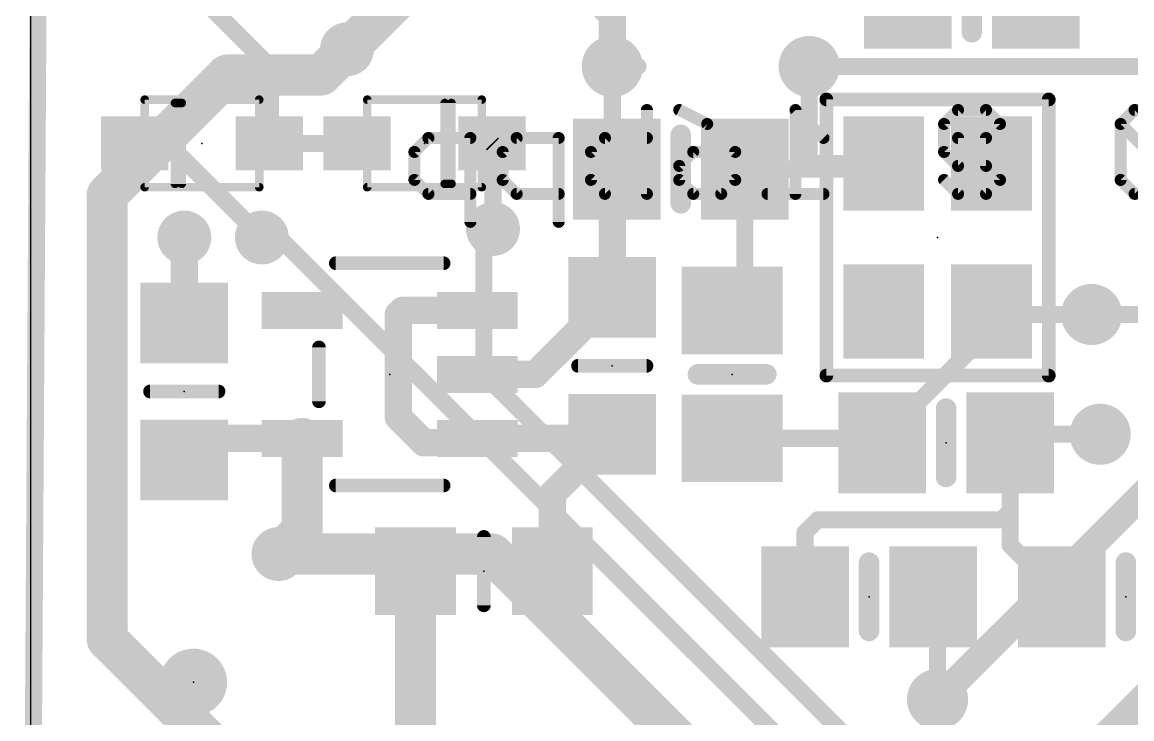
# Model space of a CAD drawing. Extents: x -0.1 to 49.3, y -0.1 to 40.8.
# Drawn here: x -0.13 to 16.34, y 6.57 to 16.91 of the extents above; entities that cross this region are included whole.
import ezdxf

# ---------------------------------------------------------------- set-up
doc = ezdxf.new("R2010")
doc.units = 0
for name, color, linetype in [('1', 12, 'CONTINUOUS'), ('16', 132, 'CONTINUOUS'), ('18', 110, 'CONTINUOUS'), ('20', 53, 'CONTINUOUS'), ('21', 40, 'CONTINUOUS'), ('22', 6, 'CONTINUOUS'), ('23', 53, 'CONTINUOUS')]:
    doc.layers.add(name, color=color, linetype=linetype)

# ---------------------------------------------------------------- blocks, each defined once
blk = doc.blocks.new('RECT')
blk.add_solid([(-0.5, -0.5), (0.5, -0.5), (-0.5, 0.5), (0.5, 0.5)])
blk = doc.blocks.new('PIE')
at = {"const_width": 0.5}
blk.add_lwpolyline([(0, -0.25, 1), (0, 0.25, 1), (0, -0.25)], format="xyb", dxfattribs=at)
blk = doc.blocks.new('ROUNDV')
at = {"const_width": 0.5}
blk.add_lwpolyline([(0, -0.25, 1), (0, 0.25, 1), (0, -0.25)], format="xyb", dxfattribs=at)

msp = doc.modelspace()

# ---------------------------------------------------------------- linework, layer by layer
at = {"layer": '1'}
for points, const_width in [([(1.77, 18.034), (3.556, 16.248)], 0.254), ([(7.612, 18.034), (8.628, 17.018)], 0.4064), ([(5.588, 17.399), (4.699, 16.51)], 0.6096), ([(8.628, 17.018), (8.628, 16.256)], 0.4064), ([(4.699, 16.51), (4.691, 16.51)], 0.6096), ([(3.556, 16.248), (3.556, 15.113)], 0.254), ([(8.628, 14.798), (8.628, 16.256)], 0.254), ([(11.549, 14.816), (11.549, 16.256)], 0.254), ([(1.54, 15.113), (2.032, 15.113)], 0.254), ([(2.032, 15.113), (3.429, 13.716)], 0.254), ([(3.556, 15.113), (3.54, 15.113)], 0.254), ([(3.556, 15.113), (4.842, 15.113)], 0.254), ([(6.858, 15.097), (6.842, 15.113)], 0.254), ([(6.858, 13.843), (6.858, 15.097)], 0.254), ([(8.628, 14.666), (8.694, 14.732)], 0.4064), ([(8.628, 12.827), (8.628, 14.666)], 0.4064), ([(8.694, 14.732), (8.628, 14.798)], 0.254), ([(10.594, 12.822), (10.594, 14.732)], 0.254), ([(12.57, 14.732), (10.594, 14.732)], 0.254), ([(12.654, 14.816), (11.549, 14.816)], 0.254), ([(12.654, 14.816), (12.57, 14.732)], 0.254), ([(2.278, 12.446), (2.278, 13.716)], 0.4064), ([(7.485, 11.684), (8.628, 12.827)], 0.4064), ([(10.406, 12.634), (10.594, 12.822)], 0.254), ([(5.514, 12.634), (5.453, 12.573)], 0.4064), ([(5.453, 12.573), (5.453, 11.049)], 0.4064), ([(6.6261, 12.634), (5.514, 12.634)], 0.4064), ([(14.254, 12.616), (14.254, 12.357)], 0.254), ([(14.254, 12.357), (14.47, 12.573)], 0.254), ([(14.47, 12.573), (15.74, 12.573)], 0.254), ([(14.254, 12.357), (13.073, 11.176)], 0.254), ([(6.6261, 11.684), (7.485, 11.684)], 0.4064), ([(5.453, 11.049), (5.834, 10.668)], 0.4064), ([(13.073, 11.11), (12.631, 10.668)], 0.254), ([(13.073, 11.176), (13.073, 11.11)], 0.254), ([(4.0259, 10.734), (4.0259, 9.3679)], 0.6096), ([(2.471, 10.734), (2.278, 10.541)], 0.4064), ([(2.471, 10.734), (4.0259, 10.734)], 0.4064), ([(5.834, 10.668), (6.5601, 10.668)], 0.4064), ([(6.5601, 10.668), (6.6261, 10.734)], 0.4064), ([(6.6261, 10.734), (8.567, 10.734)], 0.4064), ([(7.739, 9.906), (8.628, 10.795)], 0.4064), ([(8.567, 10.734), (8.628, 10.795)], 0.4064), ([(14.658, 10.795), (14.531, 10.668)], 0.254), ([(15.867, 10.795), (14.658, 10.795)], 0.254), ([(2.278, 10.541), (2.278, 10.414)], 0.4064), ([(10.406, 10.734), (12.565, 10.734)], 0.254), ([(12.565, 10.734), (12.631, 10.668)], 0.254), ([(14.531, 9.652), (14.531, 10.668)], 0.254), ([(7.739, 8.763), (7.739, 9.906)], 0.4064), ([(14.404, 9.525), (14.531, 9.652)], 0.254), ([(14.531, 9.149), (14.531, 9.652)], 0.254), ([(4.0259, 9.3679), (3.675, 9.017)], 0.6096), ([(11.488, 9.337), (11.676, 9.525)], 0.254), ([(11.676, 9.525), (14.404, 9.525)], 0.254), ([(11.488, 8.382), (11.488, 9.337)], 0.254), ([(15.298, 8.382), (14.531, 9.149)], 0.254), ([(5.707, 8.763), (5.707, 6.096)], 0.6096), ([(13.388, 8.382), (13.454, 8.316)], 0.254), ([(13.454, 8.316), (13.454, 6.858)], 0.254), ([(17.198, 7.427), (14.851, 5.08)], 0.6096)]:
    msp.add_lwpolyline(points, dxfattribs=dict(at, const_width=const_width))
for points, const_width in [([(8.5562, 16.9462, 1), (8.6998, 17.0898)], 0.2032), ([(4.691, 16.6624, 1), (4.691, 16.3576)], 0.3048), ([(4.699, 16.3576, 1), (4.699, 16.6624)], 0.3048), ([(4.5912, 16.6178, 1), (4.8068, 16.4022)], 0.3048), ([(3.6195, 16.248, 1), (3.4925, 16.248)], 0.127), ([(3.5111, 16.2031, 1), (3.6009, 16.2929)], 0.127), ([(8.5264, 16.256, 1), (8.7296, 16.256)], 0.2032), ([(8.6915, 16.256, 1), (8.5645, 16.256)], 0.127), ([(11.6125, 16.256, 1), (11.4855, 16.256)], 0.127), ([(1.54, 15.1765, 1), (1.54, 15.0495)], 0.127), ([(2.0769, 15.1579, 1), (1.9871, 15.0681)], 0.127), ([(2.032, 15.0495, 1), (2.032, 15.1765)], 0.127), ([(3.54, 15.1765, 1), (3.54, 15.0495)], 0.127), ([(3.556, 15.1765, 1), (3.556, 15.0495)], 0.127), ([(3.4925, 15.113, 1), (3.6195, 15.113)], 0.127), ([(3.556, 15.0495, 1), (3.556, 15.1765)], 0.127), ([(4.842, 15.0495, 1), (4.842, 15.1765)], 0.127), ([(6.8869, 15.1579, 1), (6.7971, 15.0681)], 0.127), ([(6.9215, 15.097, 1), (6.7945, 15.097)], 0.127), ([(6.8131, 15.0521, 1), (6.9029, 15.1419)], 0.127), ([(8.7296, 14.666, 1), (8.5264, 14.666)], 0.2032), ([(8.5562, 14.7378, 1), (8.6998, 14.5942)], 0.2032), ([(8.6729, 14.8429, 1), (8.5831, 14.7531)], 0.127), ([(8.5645, 14.798, 1), (8.6915, 14.798)], 0.127), ([(8.7658, 14.6602, 1), (8.6222, 14.8038)], 0.2032), ([(8.6491, 14.6871, 1), (8.7389, 14.7769)], 0.127), ([(10.6575, 14.732, 1), (10.5305, 14.732)], 0.127), ([(10.594, 14.7955, 1), (10.594, 14.6685)], 0.127), ([(11.549, 14.8795, 1), (11.549, 14.7525)], 0.127), ([(11.4855, 14.816, 1), (11.6125, 14.816)], 0.127), ([(12.5251, 14.7769, 1), (12.6149, 14.6871)], 0.127), ([(12.57, 14.6685, 1), (12.57, 14.7955)], 0.127), ([(12.6989, 14.7711, 1), (12.6091, 14.8609)], 0.127), ([(12.654, 14.7525, 1), (12.654, 14.8795)], 0.127), ([(2.3796, 13.716, 1), (2.1764, 13.716)], 0.2032), ([(6.7945, 13.843, 1), (6.9215, 13.843)], 0.127), ([(3.3841, 13.6711, 1), (3.4739, 13.7609)], 0.127), ([(8.6998, 12.7552, 1), (8.5562, 12.8988)], 0.2032), ([(8.5264, 12.827, 1), (8.7296, 12.827)], 0.2032), ([(10.5305, 12.822, 1), (10.6575, 12.822)], 0.127), ([(10.6389, 12.7771, 1), (10.5491, 12.8669)], 0.127), ([(5.5546, 12.573, 1), (5.3514, 12.573)], 0.2032), ([(5.3812, 12.6448, 1), (5.5248, 12.5012)], 0.2032), ([(5.514, 12.7356, 1), (5.514, 12.5324)], 0.2032), ([(5.5858, 12.5622, 1), (5.4422, 12.7058)], 0.2032), ([(6.6261, 12.5324, 1), (6.6261, 12.7356)], 0.2032), ([(10.3611, 12.6789, 1), (10.4509, 12.5891)], 0.127), ([(14.3175, 12.616, 1), (14.1905, 12.616)], 0.127), ([(14.47, 12.6365, 1), (14.47, 12.5095)], 0.127), ([(14.5149, 12.5281, 1), (14.4251, 12.6179)], 0.127), ([(15.74, 12.5095, 1), (15.74, 12.6365)], 0.127), ([(2.1764, 12.446, 1), (2.3796, 12.446)], 0.2032), ([(14.2091, 12.4019, 1), (14.2989, 12.3121)], 0.127), ([(14.1905, 12.357, 1), (14.3175, 12.357)], 0.127), ([(14.2989, 12.3121, 1), (14.2091, 12.4019)], 0.127), ([(6.6261, 11.7856, 1), (6.6261, 11.5824)], 0.2032), ([(7.4132, 11.7558, 1), (7.5568, 11.6122)], 0.2032), ([(7.485, 11.5824, 1), (7.485, 11.7856)], 0.2032), ([(5.5248, 11.1208, 1), (5.3812, 10.9772)], 0.2032), ([(13.1365, 11.176, 1), (13.0095, 11.176)], 0.127), ([(13.0281, 11.2209, 1), (13.1179, 11.1311)], 0.127), ([(13.1179, 11.0651, 1), (13.0281, 11.1549)], 0.127), ([(4.1783, 10.734, 1), (3.8735, 10.734)], 0.3048), ([(5.3514, 11.049, 1), (5.5546, 11.049)], 0.2032), ([(13.0095, 11.11, 1), (13.1365, 11.11)], 0.127), ([(2.471, 10.8356, 1), (2.471, 10.6324)], 0.2032), ([(2.5428, 10.6622, 1), (2.3992, 10.8058)], 0.2032), ([(4.0259, 10.6324, 1), (4.0259, 10.8356)], 0.2032), ([(5.834, 10.7696, 1), (5.834, 10.5664)], 0.2032), ([(6.6261, 10.8356, 1), (6.6261, 10.6324)], 0.2032), ([(6.6979, 10.6622, 1), (6.5543, 10.8058)], 0.2032), ([(6.5601, 10.5664, 1), (6.5601, 10.7696)], 0.2032), ([(8.4952, 10.8058, 1), (8.6388, 10.6622)], 0.2032), ([(8.6998, 10.7232, 1), (8.5562, 10.8668)], 0.2032), ([(8.6998, 10.7232, 1), (8.5562, 10.8668)], 0.2032), ([(8.567, 10.6324, 1), (8.567, 10.8356)], 0.2032), ([(14.658, 10.8585, 1), (14.658, 10.7315)], 0.127), ([(14.7029, 10.7501, 1), (14.6131, 10.8399)], 0.127), ([(15.867, 10.7315, 1), (15.867, 10.8585)], 0.127), ([(2.3796, 10.541, 1), (2.1764, 10.541)], 0.2032), ([(2.2062, 10.6128, 1), (2.3498, 10.4692)], 0.2032), ([(5.7622, 10.5962, 1), (5.9058, 10.7398)], 0.2032), ([(6.4883, 10.7398, 1), (6.6319, 10.5962)], 0.2032), ([(10.406, 10.7975, 1), (10.406, 10.6705)], 0.127), ([(12.6099, 10.7789, 1), (12.5201, 10.6891)], 0.127), ([(12.565, 10.6705, 1), (12.565, 10.7975)], 0.127), ([(12.5861, 10.7129, 1), (12.6759, 10.6231)], 0.127), ([(12.5861, 10.6231, 1), (12.6759, 10.7129)], 0.127), ([(14.5945, 10.668, 1), (14.4675, 10.668)], 0.127), ([(14.4861, 10.7129, 1), (14.5759, 10.6231)], 0.127), ([(2.1764, 10.414, 1), (2.3796, 10.414)], 0.2032), ([(7.8406, 9.906, 1), (7.6374, 9.906)], 0.2032), ([(7.6672, 9.9778, 1), (7.8108, 9.8342)], 0.2032), ([(14.5945, 9.652, 1), (14.4675, 9.652)], 0.127), ([(14.4675, 9.652, 1), (14.5945, 9.652)], 0.127), ([(14.5759, 9.6071, 1), (14.4861, 9.6969)], 0.127), ([(4.1337, 9.2601, 1), (3.9181, 9.4757)], 0.3048), ([(11.676, 9.5885, 1), (11.676, 9.4615)], 0.127), ([(11.7209, 9.4801, 1), (11.6311, 9.5699)], 0.127), ([(14.3591, 9.5699, 1), (14.4489, 9.4801)], 0.127), ([(14.404, 9.4615, 1), (14.404, 9.5885)], 0.127), ([(3.8735, 9.3679, 1), (4.1783, 9.3679)], 0.3048), ([(11.5515, 9.337, 1), (11.4245, 9.337)], 0.127), ([(11.4431, 9.3819, 1), (11.5329, 9.2921)], 0.127), ([(3.5672, 9.1248, 1), (3.7828, 8.9092)], 0.3048), ([(14.5759, 9.1939, 1), (14.4861, 9.1041)], 0.127), ([(5.8594, 8.763, 1), (5.5546, 8.763)], 0.3048), ([(14.4675, 9.149, 1), (14.5945, 9.149)], 0.127), ([(7.6374, 8.763, 1), (7.8406, 8.763)], 0.2032), ([(11.4245, 8.382, 1), (11.5515, 8.382)], 0.127), ([(13.4329, 8.4269, 1), (13.3431, 8.3371)], 0.127), ([(13.5175, 8.316, 1), (13.3905, 8.316)], 0.127), ([(13.4091, 8.2711, 1), (13.4989, 8.3609)], 0.127), ([(15.2531, 8.3371, 1), (15.3429, 8.4269)], 0.127), ([(13.3905, 6.858, 1), (13.5175, 6.858)], 0.127)]:
    msp.add_lwpolyline(points, format="xyb", dxfattribs=dict(at, const_width=const_width))
at = {"layer": '16'}
for points, const_width in [([(0.254, 40.64), (0, 0)], 0.254), ([(4.691, 16.51), (4.31, 16.129)], 0.6096), ([(2.913, 16.129), (1.135, 14.351)], 0.6096), ([(4.31, 16.129), (2.913, 16.129)], 0.6096), ([(8.628, 16.256), (9.009, 16.256)], 0.254), ([(11.549, 16.256), (19.423, 16.256)], 0.254), ([(1.135, 14.351), (1.135, 7.747)], 0.6096), ([(3.429, 13.716), (3.683, 13.716)], 0.254), ([(3.683, 13.716), (13.97, 3.429)], 0.254), ([(6.723, 13.708), (6.858, 13.843)], 0.254), ([(6.723, 11.684), (6.723, 13.708)], 0.254), ([(21.836, 12.573), (15.74, 12.573)], 0.254), ([(13.327, 5.08), (6.723, 11.684)], 0.254), ([(13.454, 6.858), (17.264, 10.668)], 0.4064), ([(3.675, 9.017), (6.85, 9.017)], 0.6096), ([(6.85, 9.017), (11.43, 4.437)], 0.6096), ([(1.135, 7.747), (2.659, 6.223)], 0.6096)]:
    msp.add_lwpolyline(points, dxfattribs=dict(at, const_width=const_width))
for points, const_width in [([(4.7988, 16.4022, 1), (4.5832, 16.6178)], 0.3048), ([(2.913, 16.2814, 1), (2.913, 15.9766)], 0.3048), ([(3.0208, 16.0212, 1), (2.8052, 16.2368)], 0.3048), ([(4.2022, 16.2368, 1), (4.4178, 16.0212)], 0.3048), ([(4.31, 15.9766, 1), (4.31, 16.2814)], 0.3048), ([(8.628, 16.3195, 1), (8.628, 16.1925)], 0.127), ([(9.009, 16.1925, 1), (9.009, 16.3195)], 0.127), ([(11.549, 16.3195, 1), (11.549, 16.1925)], 0.127), ([(1.2874, 14.351, 1), (0.9826, 14.351)], 0.3048), ([(1.0272, 14.4588, 1), (1.2428, 14.2432)], 0.3048), ([(3.429, 13.7795, 1), (3.429, 13.6525)], 0.127), ([(3.7279, 13.7609, 1), (3.6381, 13.6711)], 0.127), ([(3.683, 13.6525, 1), (3.683, 13.7795)], 0.127), ([(6.7865, 13.708, 1), (6.6595, 13.708)], 0.127), ([(6.9029, 13.7981, 1), (6.8131, 13.8879)], 0.127), ([(6.6781, 13.7529, 1), (6.7679, 13.6631)], 0.127), ([(15.74, 12.6365, 1), (15.74, 12.5095)], 0.127), ([(6.7679, 11.7289, 1), (6.6781, 11.6391)], 0.127), ([(6.6595, 11.684, 1), (6.7865, 11.684)], 0.127), ([(3.675, 9.1694, 1), (3.675, 8.8646)], 0.3048), ([(6.9578, 9.1248, 1), (6.7422, 8.9092)], 0.3048), ([(6.85, 8.8646, 1), (6.85, 9.1694)], 0.3048), ([(1.2428, 7.8548, 1), (1.0272, 7.6392)], 0.3048), ([(0.9826, 7.747, 1), (1.2874, 7.747)], 0.3048), ([(13.3822, 6.9298, 1), (13.5258, 6.7862)], 0.2032)]:
    msp.add_lwpolyline(points, format="xyb", dxfattribs=dict(at, const_width=const_width))
at = {"layer": '20'}
msp.add_line((0, 2.54), (0, 38.1), dxfattribs=at)
at = {"layer": '21'}
for points, const_width in [([(13.962, 16.764), (13.962, 17.78)], 0.3048), ([(1.69, 14.463), (1.69, 15.763)], 0.127), ([(1.69, 15.763), (3.39, 15.763)], 0.127), ([(3.39, 15.763), (3.39, 14.463)], 0.127), ([(4.992, 15.763), (6.692, 15.763)], 0.127), ([(4.992, 14.463), (4.992, 15.763)], 0.127), ([(6.692, 15.763), (6.692, 14.463)], 0.127), ([(11.804, 11.666), (11.804, 15.766)], 0.2032), ([(11.804, 15.766), (15.104, 15.766)], 0.2032), ([(15.104, 11.666), (15.104, 15.766)], 0.2032), ([(2.14, 14.513), (2.14, 15.713)], 0.127), ([(2.14, 15.713), (2.24, 15.713)], 0.127), ([(2.24, 15.713), (2.24, 14.513)], 0.127), ([(6.142, 14.513), (6.142, 15.713)], 0.127), ([(6.242, 15.713), (6.242, 14.513)], 0.127), ([(9.644, 15.24), (9.644, 14.224)], 0.3048), ([(3.39, 14.463), (1.69, 14.463)], 0.127), ([(6.692, 14.463), (4.992, 14.463)], 0.127), ([(6.242, 14.513), (6.142, 14.513)], 0.127), ([(4.526, 13.334), (6.126, 13.334)], 0.2032), ([(4.276, 11.284), (4.276, 12.084)], 0.2032), ([(8.12, 11.811), (9.136, 11.811)], 0.2032), ([(9.898, 11.684), (10.914, 11.684)], 0.3048), ([(11.804, 11.666), (15.104, 11.666)], 0.2032), ([(1.77, 11.43), (2.786, 11.43)], 0.2032), ([(13.581, 10.16), (13.581, 11.176)], 0.3048), ([(4.526, 10.034), (6.126, 10.034)], 0.2032), ([(6.723, 8.255), (6.723, 9.271)], 0.2032), ([(12.438, 7.874), (12.438, 8.89)], 0.3048), ([(16.248, 7.874), (16.248, 8.89)], 0.3048)]:
    msp.add_lwpolyline(points, dxfattribs=dict(at, const_width=const_width))
for points, const_width in [([(13.8858, 16.764, 1), (14.0382, 16.764)], 0.1524), ([(1.69, 15.7948, 1), (1.69, 15.7312)], 0.0635), ([(1.7218, 15.763, 1), (1.6583, 15.763)], 0.0635), ([(3.4218, 15.763, 1), (3.3582, 15.763)], 0.0635), ([(3.39, 15.7312, 1), (3.39, 15.7948)], 0.0635), ([(4.992, 15.7948, 1), (4.992, 15.7312)], 0.0635), ([(5.0237, 15.763, 1), (4.9603, 15.763)], 0.0635), ([(6.7237, 15.763, 1), (6.6603, 15.763)], 0.0635), ([(6.692, 15.7312, 1), (6.692, 15.7948)], 0.0635), ([(11.8548, 15.766, 1), (11.7532, 15.766)], 0.1016), ([(11.804, 15.8168, 1), (11.804, 15.7152)], 0.1016), ([(15.1548, 15.766, 1), (15.0532, 15.766)], 0.1016), ([(15.104, 15.7152, 1), (15.104, 15.8168)], 0.1016), ([(2.1718, 15.713, 1), (2.1082, 15.713)], 0.0635), ([(2.14, 15.7448, 1), (2.14, 15.6813)], 0.0635), ([(2.2718, 15.713, 1), (2.2083, 15.713)], 0.0635), ([(2.24, 15.6813, 1), (2.24, 15.7448)], 0.0635), ([(6.1738, 15.713, 1), (6.1103, 15.713)], 0.0635), ([(6.2737, 15.713, 1), (6.2103, 15.713)], 0.0635), ([(9.7202, 15.24, 1), (9.5678, 15.24)], 0.1524), ([(1.69, 14.4948, 1), (1.69, 14.4313)], 0.0635), ([(1.6583, 14.463, 1), (1.7218, 14.463)], 0.0635), ([(2.1082, 14.513, 1), (2.1718, 14.513)], 0.0635), ([(2.2083, 14.513, 1), (2.2718, 14.513)], 0.0635), ([(3.3582, 14.463, 1), (3.4218, 14.463)], 0.0635), ([(3.39, 14.4313, 1), (3.39, 14.4948)], 0.0635), ([(4.992, 14.4948, 1), (4.992, 14.4313)], 0.0635), ([(4.9603, 14.463, 1), (5.0237, 14.463)], 0.0635), ([(6.142, 14.5448, 1), (6.142, 14.4812)], 0.0635), ([(6.1103, 14.513, 1), (6.1738, 14.513)], 0.0635), ([(6.2103, 14.513, 1), (6.2737, 14.513)], 0.0635), ([(6.242, 14.4812, 1), (6.242, 14.5448)], 0.0635), ([(6.6603, 14.463, 1), (6.7237, 14.463)], 0.0635), ([(6.692, 14.4313, 1), (6.692, 14.4948)], 0.0635), ([(9.5678, 14.224, 1), (9.7202, 14.224)], 0.1524), ([(4.526, 13.3848, 1), (4.526, 13.2832)], 0.1016), ([(6.126, 13.2832, 1), (6.126, 13.3848)], 0.1016), ([(4.3268, 12.084, 1), (4.2252, 12.084)], 0.1016), ([(8.12, 11.8618, 1), (8.12, 11.7602)], 0.1016), ([(9.136, 11.7602, 1), (9.136, 11.8618)], 0.1016), ([(9.898, 11.7602, 1), (9.898, 11.6078)], 0.1524), ([(10.914, 11.6078, 1), (10.914, 11.7602)], 0.1524), ([(11.804, 11.7168, 1), (11.804, 11.6152)], 0.1016), ([(11.7532, 11.666, 1), (11.8548, 11.666)], 0.1016), ([(15.0532, 11.666, 1), (15.1548, 11.666)], 0.1016), ([(15.104, 11.6152, 1), (15.104, 11.7168)], 0.1016), ([(1.77, 11.4808, 1), (1.77, 11.3792)], 0.1016), ([(2.786, 11.3792, 1), (2.786, 11.4808)], 0.1016), ([(4.2252, 11.284, 1), (4.3268, 11.284)], 0.1016), ([(13.6572, 11.176, 1), (13.5048, 11.176)], 0.1524), ([(13.5048, 10.16, 1), (13.6572, 10.16)], 0.1524), ([(4.526, 10.0848, 1), (4.526, 9.9832)], 0.1016), ([(6.126, 9.9832, 1), (6.126, 10.0848)], 0.1016), ([(6.7738, 9.271, 1), (6.6722, 9.271)], 0.1016), ([(12.5142, 8.89, 1), (12.3618, 8.89)], 0.1524), ([(16.3242, 8.89, 1), (16.1718, 8.89)], 0.1524), ([(6.6722, 8.255, 1), (6.7738, 8.255)], 0.1016), ([(12.3618, 7.874, 1), (12.5142, 7.874)], 0.1524), ([(16.1718, 7.874, 1), (16.3242, 7.874)], 0.1524)]:
    msp.add_lwpolyline(points, format="xyb", dxfattribs=dict(at, const_width=const_width))
at = {"layer": '22', "const_width": 0.1778}
for points in [[(9.142, 15.6094), (9.142, 14.3637)], [(9.6213, 15.6094), (10.0365, 15.4018)], [(11.7615, 15.1941), (11.3462, 15.6094)], [(11.3462, 15.6094), (11.3462, 14.3637)], [(13.7581, 15.6094), (13.5505, 15.4018)], [(14.1733, 15.6094), (13.7581, 15.6094)], [(14.3809, 15.4018), (14.1733, 15.6094)], [(16.3775, 15.6094), (16.1699, 15.4018)], [(16.7928, 15.6094), (16.3775, 15.6094)], [(10.0365, 15.4018), (10.4517, 14.9865)], [(13.5505, 15.4018), (13.5505, 14.9865)], [(14.3809, 14.5713), (14.3809, 15.4018)], [(16.1699, 15.4018), (16.1699, 14.5713)], [(17.0004, 14.5713), (16.1699, 15.4018)], [(5.8997, 15.1941), (5.6921, 14.9865)], [(6.5226, 15.1941), (5.8997, 15.1941)], [(6.5226, 13.9485), (6.5226, 15.1941)], [(7.2095, 15.1941), (7.0018, 14.9865)], [(7.8323, 15.1941), (7.2095, 15.1941)], [(7.8323, 13.9485), (7.8323, 15.1941)], [(8.3116, 14.9865), (8.5192, 15.1941)], [(8.5192, 15.1941), (9.142, 15.1941)], [(14.1733, 15.1941), (13.7581, 15.1941)], [(13.7581, 15.1941), (13.7581, 14.7789)], [(14.1733, 14.7789), (14.1733, 15.1941)], [(5.6921, 14.9865), (5.6921, 14.5713)], [(7.0018, 14.9865), (7.0018, 14.5713)], [(8.3116, 14.5713), (8.3116, 14.9865)], [(9.6213, 14.7789), (9.8289, 14.9865)], [(9.8289, 14.9865), (10.4517, 14.9865)], [(10.4517, 14.9865), (10.4517, 14.5713)], [(13.5505, 14.9865), (13.7581, 14.7789)], [(9.6213, 14.5713), (9.6213, 14.7789)], [(13.7581, 14.7789), (14.1733, 14.7789)], [(5.6921, 14.5713), (5.8997, 14.3637)], [(7.0018, 14.5713), (7.2095, 14.3637)], [(8.5192, 14.3637), (8.3116, 14.5713)], [(9.8289, 14.3637), (9.6213, 14.5713)], [(10.4517, 14.5713), (10.2441, 14.3637)], [(13.5505, 14.5713), (13.7581, 14.3637)], [(14.1733, 14.3637), (14.3809, 14.5713)], [(16.1699, 14.5713), (16.3775, 14.3637)], [(5.8997, 14.3637), (6.5226, 14.3637)], [(7.2095, 14.3637), (7.8323, 14.3637)], [(9.142, 14.3637), (8.5192, 14.3637)], [(10.2441, 14.3637), (9.8289, 14.3637)], [(11.7615, 14.3637), (10.931, 14.3637)], [(13.7581, 14.3637), (14.1733, 14.3637)], [(16.3775, 14.3637), (16.7928, 14.3637)]]:
    msp.add_lwpolyline(points, dxfattribs=at)
at = {"layer": '22', "const_width": 0.0889}
for points in [[(9.1865, 15.6094, 1), (9.0976, 15.6094)], [(9.6412, 15.6491, 1), (9.6014, 15.5696)], [(11.3777, 15.6408, 1), (11.3148, 15.5779)], [(11.3907, 15.6094, 1), (11.3018, 15.6094)], [(13.7581, 15.6538, 1), (13.7581, 15.5649)], [(13.7895, 15.5779, 1), (13.7266, 15.6408)], [(14.2047, 15.6408, 1), (14.1419, 15.5779)], [(14.1733, 15.5649, 1), (14.1733, 15.6538)], [(16.3775, 15.6538, 1), (16.3775, 15.5649)], [(16.409, 15.5779, 1), (16.3461, 15.6408)], [(10.0679, 15.4332, 1), (10.0051, 15.3703)], [(10.0166, 15.362, 1), (10.0564, 15.4415)], [(13.519, 15.4332, 1), (13.5819, 15.3703)], [(13.5949, 15.4018, 1), (13.506, 15.4018)], [(14.4254, 15.4018, 1), (14.3365, 15.4018)], [(14.3495, 15.3703, 1), (14.4123, 15.4332)], [(16.2144, 15.4018, 1), (16.1255, 15.4018)], [(16.2013, 15.4332, 1), (16.1385, 15.3703)], [(16.1385, 15.4332, 1), (16.2013, 15.3703)], [(5.8997, 15.2386, 1), (5.8997, 15.1497)], [(5.9312, 15.1627, 1), (5.8683, 15.2256)], [(6.567, 15.1941, 1), (6.4781, 15.1941)], [(6.5226, 15.1497, 1), (6.5226, 15.2386)], [(7.2095, 15.2386, 1), (7.2095, 15.1497)], [(7.2409, 15.1627, 1), (7.178, 15.2256)], [(7.8767, 15.1941, 1), (7.7878, 15.1941)], [(7.8323, 15.1497, 1), (7.8323, 15.2386)], [(8.5192, 15.2386, 1), (8.5192, 15.1497)], [(8.5506, 15.1627, 1), (8.4877, 15.2256)], [(9.142, 15.1497, 1), (9.142, 15.2386)], [(11.73, 15.1627, 1), (11.7929, 15.2256)], [(13.7581, 15.2386, 1), (13.7581, 15.1497)], [(13.8025, 15.1941, 1), (13.7136, 15.1941)], [(14.2178, 15.1941, 1), (14.1289, 15.1941)], [(14.1733, 15.1497, 1), (14.1733, 15.2386)], [(5.6607, 15.018, 1), (5.7235, 14.9551)], [(5.7366, 14.9865, 1), (5.6477, 14.9865)], [(7.0463, 14.9865, 1), (6.9574, 14.9865)], [(6.9704, 15.018, 1), (7.0333, 14.9551)], [(8.356, 14.9865, 1), (8.2671, 14.9865)], [(8.2801, 15.018, 1), (8.343, 14.9551)], [(9.8289, 15.031, 1), (9.8289, 14.9421)], [(9.8603, 14.9551, 1), (9.7975, 15.018)], [(10.4962, 14.9865, 1), (10.4073, 14.9865)], [(10.4203, 14.9551, 1), (10.4832, 15.018)], [(10.4517, 14.9421, 1), (10.4517, 15.031)], [(13.5819, 15.018, 1), (13.519, 14.9551)], [(13.506, 14.9865, 1), (13.5949, 14.9865)], [(9.6657, 14.7789, 1), (9.5768, 14.7789)], [(9.5899, 14.8103, 1), (9.6527, 14.7475)], [(13.7581, 14.8234, 1), (13.7581, 14.7345)], [(13.7136, 14.7789, 1), (13.8025, 14.7789)], [(13.7266, 14.7475, 1), (13.7895, 14.8103)], [(14.1289, 14.7789, 1), (14.2178, 14.7789)], [(14.1733, 14.7345, 1), (14.1733, 14.8234)], [(5.7235, 14.6027, 1), (5.6607, 14.5399)], [(7.0333, 14.6027, 1), (6.9704, 14.5399)], [(8.343, 14.6027, 1), (8.2801, 14.5399)], [(9.6527, 14.6027, 1), (9.5899, 14.5399)], [(10.4832, 14.5399, 1), (10.4203, 14.6027)], [(13.5819, 14.6027, 1), (13.519, 14.5399)], [(14.4123, 14.5399, 1), (14.3495, 14.6027)], [(16.2013, 14.6027, 1), (16.1385, 14.5399)], [(5.6477, 14.5713, 1), (5.7366, 14.5713)], [(6.9574, 14.5713, 1), (7.0463, 14.5713)], [(8.2671, 14.5713, 1), (8.356, 14.5713)], [(9.5768, 14.5713, 1), (9.6657, 14.5713)], [(10.4073, 14.5713, 1), (10.4962, 14.5713)], [(14.3365, 14.5713, 1), (14.4254, 14.5713)], [(16.1255, 14.5713, 1), (16.2144, 14.5713)], [(5.8997, 14.4082, 1), (5.8997, 14.3193)], [(5.8683, 14.3323, 1), (5.9312, 14.3951)], [(6.5226, 14.3193, 1), (6.5226, 14.4082)], [(7.2095, 14.4082, 1), (7.2095, 14.3193)], [(7.178, 14.3323, 1), (7.2409, 14.3951)], [(7.8323, 14.3193, 1), (7.8323, 14.4082)], [(8.5192, 14.4082, 1), (8.5192, 14.3193)], [(8.4877, 14.3323, 1), (8.5506, 14.3951)], [(9.0976, 14.3637, 1), (9.1865, 14.3637)], [(9.142, 14.3193, 1), (9.142, 14.4082)], [(9.8289, 14.4082, 1), (9.8289, 14.3193)], [(9.7975, 14.3323, 1), (9.8603, 14.3951)], [(10.2127, 14.3951, 1), (10.2756, 14.3323)], [(10.2441, 14.3193, 1), (10.2441, 14.4082)], [(10.931, 14.4082, 1), (10.931, 14.3193)], [(11.3018, 14.3637, 1), (11.3907, 14.3637)], [(11.7615, 14.3193, 1), (11.7615, 14.4082)], [(13.7581, 14.4082, 1), (13.7581, 14.3193)], [(13.7266, 14.3323, 1), (13.7895, 14.3951)], [(14.1419, 14.3951, 1), (14.2047, 14.3323)], [(14.1733, 14.3193, 1), (14.1733, 14.4082)], [(16.3775, 14.4082, 1), (16.3775, 14.3193)], [(16.3461, 14.3323, 1), (16.409, 14.3951)], [(6.4781, 13.9485, 1), (6.567, 13.9485)], [(7.7878, 13.9485, 1), (7.8767, 13.9485)]]:
    msp.add_lwpolyline(points, format="xyb", dxfattribs=at)
at = {"layer": '23'}
for p in [(2.54, 15.113), (5.842, 15.113), (9.644, 14.732), (13.454, 13.716), (8.628, 11.811), (5.326, 11.684), (10.406, 11.684), (2.278, 11.43), (13.581, 10.668), (6.723, 8.763), (12.438, 8.382), (16.248, 8.382), (2.413, 7.112)]:
    msp.add_point(p, dxfattribs=at)

# ---------------------------------------------------------------- block references
at = {"layer": '1'}
for p, xscale, yscale, rotation in [((13.012, 17.272), 1.3, 1.5, 180), ((14.912, 17.272), 1.3, 1.5, 180), ((12.654, 14.816), 1.4, 1.2, 90), ((14.254, 14.816), 1.4, 1.2, 90), ((8.628, 12.827), 1.2, 1.3, 90), ((10.406, 12.634), 1.3, 1.5, 90), ((12.654, 12.616), 1.4, 1.2, 90), ((14.254, 12.616), 1.4, 1.2, 90), ((2.278, 12.446), 1.2, 1.3, 90), ((4.0259, 12.634), 0.55, 1.2, 90), ((6.6261, 12.634), 0.55, 1.2, 90), ((6.6261, 11.684), 0.55, 1.2, 90), ((8.628, 10.795), 1.2, 1.3, 90), ((10.406, 10.734), 1.3, 1.5, 90), ((12.631, 10.668), 1.3, 1.5, 180), ((14.531, 10.668), 1.3, 1.5, 180), ((2.278, 10.414), 1.2, 1.3, 90), ((4.0259, 10.734), 0.55, 1.2, 90), ((6.6261, 10.734), 0.55, 1.2, 90), ((5.707, 8.763), 1.2, 1.3, 180), ((7.739, 8.763), 1.2, 1.3, 180), ((11.488, 8.382), 1.3, 1.5, 180), ((13.388, 8.382), 1.3, 1.5, 180), ((15.298, 8.382), 1.3, 1.5, 180)]:
    msp.add_blockref('RECT', p, dxfattribs=dict(at, xscale=xscale, yscale=yscale, rotation=rotation))
at = {"layer": '1', "yscale": 0.8, "rotation": 180}
for p in [(1.54, 15.113), (3.54, 15.113)]:
    msp.add_blockref('RECT', p, dxfattribs=at)
at = {"layer": '1', "yscale": 0.8}
for p in [(4.842, 15.113), (6.842, 15.113)]:
    msp.add_blockref('RECT', p, dxfattribs=at)
at = {"layer": '1', "xscale": 1.3, "yscale": 1.5}
for p in [(8.694, 14.732), (10.594, 14.732)]:
    msp.add_blockref('RECT', p, dxfattribs=at)
at = {"layer": '1'}
msp.add_blockref('PIE', (2.413, 7.112), dxfattribs=at)
at = {"layer": '18'}
for p, xscale, yscale in [((4.691, 16.51), 0.8001, 0.8001), ((4.691, 16.51), 0.8001, 0.8001), ((8.628, 16.256), 0.9064, 0.9064), ((8.628, 16.256), 0.9064, 0.9064), ((11.549, 16.256), 0.9064, 0.9064), ((11.549, 16.256), 0.9064, 0.9064), ((6.858, 13.843), 0.8001, 0.8001), ((6.858, 13.843), 0.8001, 0.8001), ((2.278, 13.716), 0.8001, 0.8001), ((2.278, 13.716), 0.8001, 0.8001), ((3.429, 13.716), 0.8001, 0.8001), ((3.429, 13.716), 0.8001, 0.8001), ((15.74, 12.573), 0.9064, 0.9064), ((15.74, 12.573), 0.9064, 0.9064), ((15.867, 10.795), 0.9064, 0.9064), ((15.867, 10.795), 0.9064, 0.9064), ((3.675, 9.017), 0.8001, 0.8001), ((3.675, 9.017), 0.8001, 0.8001), ((13.454, 6.858), 0.9064, 0.9064), ((13.454, 6.858), 0.9064, 0.9064)]:
    msp.add_blockref('ROUNDV', p, dxfattribs=dict(at, xscale=xscale, yscale=yscale))

doc.saveas('drawing.dxf')
